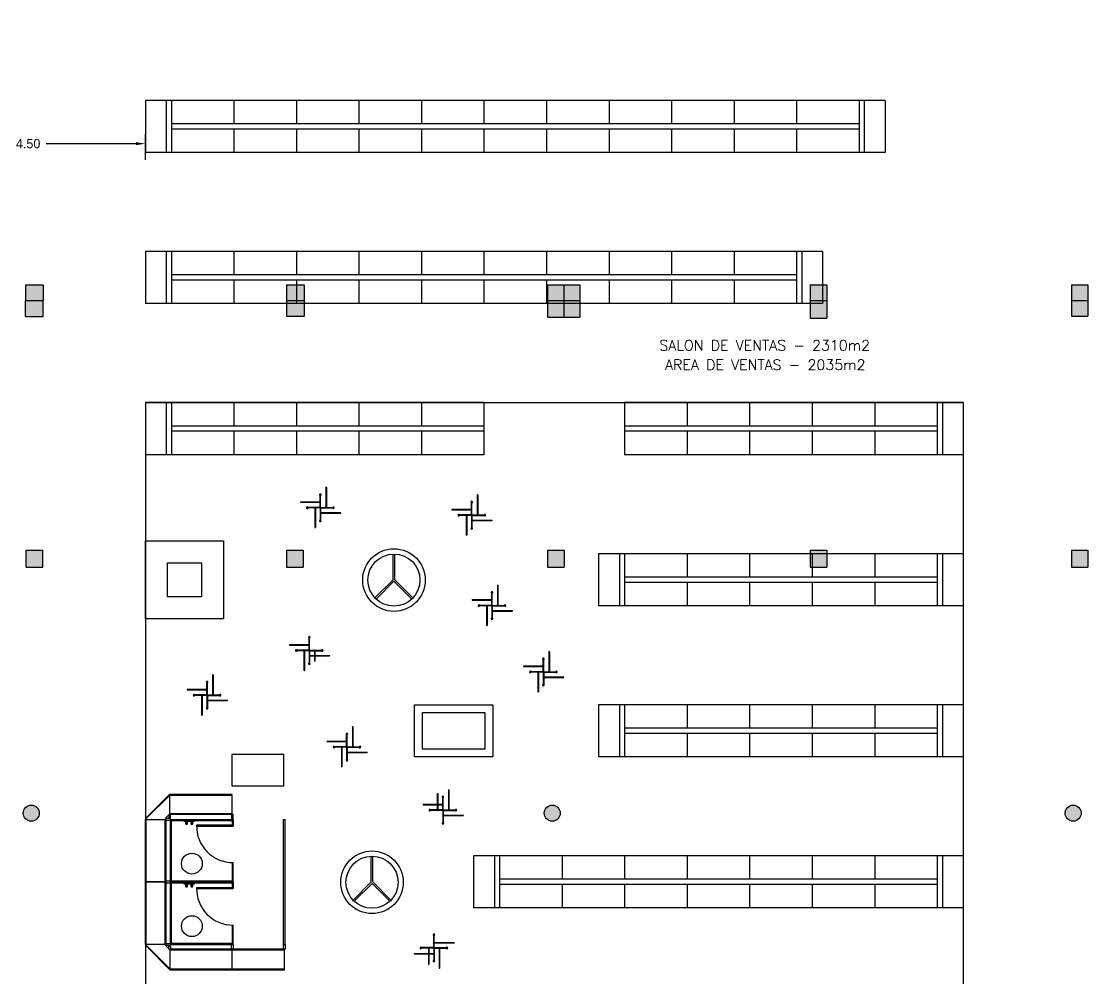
# Model space of a CAD drawing. Header units: metres. Extents: x 95 to 486, y 2972 to 3465.
# Drawn here: x 186.5 to 207.02, y 3193.99 to 3212.34 of the extents above; entities that cross this region are included whole.
import ezdxf

# ---------------------------------------------------------------- set-up
doc = ezdxf.new("R2010")
doc.units = ezdxf.units.M
for name, color, linetype in [('0_HOJA-CARATULA', 7, 'Continuous'), ('0_MUROS', 7, 'Continuous'), ('C_COTAS', 5, 'Continuous'), ('E_GONDOLAS', 1, 'Continuous'), ('T_TEXTOS', 3, 'Continuous')]:
    doc.layers.add(name, color=color, linetype=linetype)
doc.styles.add('ROMANS', font='romans.shx', dxfattribs={"width": 0.8, "height": 0.15})
doc.dimstyles.new('STANDARD$0', dxfattribs={"dimtxt": 0.2, "dimasz": 0.18, "dimexe": 0.18, "dimexo": 0.0625, "dimgap": 0.09, "dimtad": 0, "dimzin": 0, "dimdsep": 46, "dimtxsty": 'ROMANS', "dimblk": 'OBLIQUE', "dimsah": 1, "dimcen": 0.09, "dimse1": 1, "dimse2": 1, "dimadec": 0, "dimazin": 0, "dimtfac": 1, "dimtofl": 0, "dimtmove": 0, "dimatfit": 3, "dimldrblk": 'OBLIQUE', "dimfxl": 1, "dimtolj": 1, "dimtzin": 0, "dimarcsym": 0})

# ---------------------------------------------------------------- blocks, each defined once
blk = doc.blocks.new('MM1200360')
for p, q in [((-483, 1215), (-483, 15)), ((-105, 1215), (-483, 1215)), ((-465, 1215), (-465, 15)), ((-105, 15), (-105, 1215)), ((-483, 15), (-105, 15))]:
    blk.add_line(p, q)
for points in [[(-105, 15), (-90, 15), (-90, 1215), (-105, 1215)], [(0, 1200), (-90, 1200), (-90, 1230), (0, 1230)], [(0, 0), (-90, 0), (-90, 30), (0, 30)]]:
    blk.add_lwpolyline(points, close=True)
blk = doc.blocks.new('*D179')
at = {"layer": 'C_COTAS', "color": 0, "lineweight": -2, "transparency": 16777216}
for p, q in [((184.376, 3209.646), (184.376, 3210.174)), ((188.876, 3209.686), (188.876, 3210.174)), ((184.556, 3209.994), (186.281, 3209.994)), ((188.696, 3209.994), (186.971, 3209.994))]:
    blk.add_line(p, q, dxfattribs=at)
at = {"layer": 'C_COTAS', "color": 0, "transparency": 16777216}
for points in [[(184.556, 3210.024), (184.556, 3209.964), (184.376, 3209.994)], [(188.696, 3210.024), (188.696, 3209.964), (188.876, 3209.994)]]:
    blk.add_solid(points, dxfattribs=at)
at = {"layer": 'DEFPOINTS', "color": 0, "transparency": 16777216}
for p in [(188.876, 3209.994), (184.376, 3209.584), (188.876, 3209.624)]:
    blk.add_point(p, dxfattribs=at)
at = {"layer": 'C_COTAS', "color": 0, "transparency": 16777216, "insert": (186.626, 3209.994), "char_height": 0.18, "attachment_point": 5}
blk.add_mtext('\\A1;4.50', dxfattribs=at)

msp = doc.modelspace()

# ---------------------------------------------------------------- hatches: boundary and pattern name
at = {"layer": '0_MUROS'}
for points in [[(186.9161, 3207.2836), (186.5761, 3207.2836), (186.5761, 3206.9836), (186.9161, 3206.9836)], [(191.9261, 3207.2836), (191.5861, 3207.2836), (191.5861, 3206.9836), (191.9261, 3206.9836)], [(196.9061, 3207.2836), (196.5961, 3207.2836), (196.5961, 3206.9836), (196.9061, 3206.9836)], [(197.2161, 3207.2836), (196.9061, 3207.2836), (196.9061, 3206.9836), (197.2161, 3206.9836)], [(201.9561, 3207.2836), (201.6361, 3207.2836), (201.6361, 3206.9836), (201.9561, 3206.9836)], [(206.9661, 3207.2836), (206.6561, 3207.2836), (206.6561, 3206.9836), (206.9661, 3206.9836)], [(186.9161, 3206.9836), (186.5761, 3206.9836), (186.5761, 3206.6736), (186.9161, 3206.6736)], [(191.9261, 3206.9836), (191.5861, 3206.9836), (191.5861, 3206.6836), (191.9261, 3206.6836)], [(196.9061, 3206.9836), (196.5961, 3206.9836), (196.5961, 3206.6636), (196.9061, 3206.6636)], [(197.2161, 3206.9836), (196.9061, 3206.9836), (196.9061, 3206.6636), (197.2161, 3206.6636)], [(201.9561, 3206.9836), (201.6361, 3206.9836), (201.6361, 3206.6436), (201.9561, 3206.6436)], [(206.9661, 3206.9836), (206.6561, 3206.9836), (206.6561, 3206.6836), (206.9661, 3206.6836)], [(186.9061, 3202.1936), (186.5861, 3202.1936), (186.5861, 3201.8636), (186.9061, 3201.8636)], [(191.9061, 3202.1936), (191.5861, 3202.1936), (191.5861, 3201.8636), (191.9061, 3201.8636)], [(196.9161, 3202.1936), (196.5961, 3202.1936), (196.5961, 3201.8636), (196.9161, 3201.8636)], [(201.9561, 3202.1936), (201.6361, 3202.1936), (201.6361, 3201.8636), (201.9561, 3201.8636)]]:
    msp.add_hatch(color=256, dxfattribs=at).paths.add_polyline_path(points)
h = msp.add_hatch(color=256, dxfattribs=at)
h.paths.add_polyline_path([(196.5321, 3197.1436, 1), (196.8401, 3197.1436, 1)])
h.paths.add_polyline_path([(206.5321, 3197.1436, 1), (206.8401, 3197.1436, 1)])
h.paths.add_polyline_path([(206.9661, 3202.1936), (206.6561, 3202.1936), (206.6561, 3201.8636), (206.9661, 3201.8636)])
h = msp.add_hatch(color=256, dxfattribs=at)
h.paths.add_polyline_path([(186.5321, 3192.4236, 1), (186.8401, 3192.4236, 1)])
h.paths.add_polyline_path([(186.5321, 3197.1436, 1), (186.8401, 3197.1436, 1)])
h.paths.add_polyline_path([(191.5321, 3192.4236, 1), (191.8401, 3192.4236, 1)])
h.paths.add_polyline_path([(196.5321, 3192.4236, 1), (196.8401, 3192.4236, 1)])

# ---------------------------------------------------------------- linework, layer by layer
at = {"layer": '0_HOJA-CARATULA'}
msp.add_circle((196.2281, 3222.4589), 101.1095, dxfattribs=at)
at = {"layer": '0_MUROS'}
for p, q in [((186.5761, 3207.2836), (186.5761, 3206.9836)), ((186.5761, 3207.2836), (186.9161, 3207.2836)), ((186.9161, 3207.2836), (186.9161, 3206.9836)), ((191.5861, 3207.2836), (191.5861, 3206.6836)), ((191.5861, 3207.2836), (191.9261, 3207.2836)), ((191.9261, 3207.2836), (191.9261, 3206.6836)), ((196.5961, 3207.2836), (196.5961, 3206.6636)), ((196.5961, 3207.2836), (197.2161, 3207.2836)), ((196.9061, 3207.2836), (196.9061, 3206.6636)), ((197.2161, 3207.2836), (197.2161, 3206.6636)), ((201.6361, 3207.2836), (201.6361, 3206.6436)), ((201.6361, 3207.2836), (201.9561, 3207.2836)), ((201.9561, 3207.2836), (201.9561, 3206.6436)), ((206.6561, 3207.2836), (206.6561, 3206.6836)), ((206.6561, 3207.2836), (206.9661, 3207.2836)), ((206.9661, 3207.2836), (206.9661, 3206.6836)), ((186.5761, 3206.6736), (186.5761, 3206.9836)), ((186.5761, 3206.9836), (186.9161, 3206.9836)), ((186.9161, 3206.6736), (186.9161, 3206.9836)), ((191.5861, 3206.9836), (191.9261, 3206.9836)), ((196.5961, 3206.9836), (197.2161, 3206.9836)), ((201.6361, 3206.9836), (201.9561, 3206.9836)), ((206.6561, 3206.9836), (206.9661, 3206.9836)), ((186.5761, 3206.6736), (186.9161, 3206.6736)), ((191.5861, 3206.6836), (191.9261, 3206.6836)), ((196.5961, 3206.6636), (197.2161, 3206.6636)), ((201.6361, 3206.6436), (201.9561, 3206.6436)), ((206.6561, 3206.6836), (206.9661, 3206.6836)), ((186.5861, 3202.1936), (186.9061, 3202.1936)), ((186.5861, 3201.8636), (186.5861, 3202.1936)), ((186.9061, 3201.8636), (186.9061, 3202.1936)), ((191.5861, 3202.1936), (191.9061, 3202.1936)), ((191.5861, 3202.1936), (191.5861, 3201.8636)), ((191.9061, 3202.1936), (191.9061, 3201.8636)), ((196.5961, 3202.1936), (196.9161, 3202.1936)), ((196.5961, 3202.1936), (196.5961, 3201.8636)), ((196.9161, 3202.1936), (196.9161, 3201.8636)), ((201.6361, 3202.1936), (201.9561, 3202.1936)), ((201.6361, 3202.1936), (201.6361, 3201.8636)), ((201.9561, 3202.1936), (201.9561, 3201.8636)), ((206.6561, 3202.1936), (206.6561, 3201.8636)), ((206.6561, 3202.1936), (206.9661, 3202.1936)), ((206.9661, 3202.1936), (206.9661, 3201.8636)), ((186.5861, 3201.8636), (186.9061, 3201.8636)), ((191.5861, 3201.8636), (191.9061, 3201.8636)), ((196.5961, 3201.8636), (196.9161, 3201.8636)), ((201.6361, 3201.8636), (201.9561, 3201.8636)), ((206.6561, 3201.8636), (206.9661, 3201.8636))]:
    msp.add_line(p, q, dxfattribs=at)
at = {"layer": '0_MUROS', "color": 5}
for p, q in [((188.8761, 3205.0236), (204.5761, 3205.0236)), ((188.8761, 3205.0236), (188.8761, 3186.6236)), ((204.5761, 3205.0236), (204.5761, 3186.6236))]:
    msp.add_line(p, q, dxfattribs=at)
at = {"layer": '0_MUROS'}
for centre in [(186.6861, 3197.1436), (196.6861, 3197.1436), (206.6861, 3197.1436)]:
    msp.add_circle(centre, 0.154, dxfattribs=at)
at = {"layer": 'E_GONDOLAS'}
for p, q in [((195.3761, 3210.8236), (188.8761, 3210.8236)), ((188.8761, 3210.8236), (188.8761, 3209.8236)), ((190.5761, 3210.8236), (190.5761, 3210.3736)), ((191.7761, 3210.8236), (191.7761, 3210.3736)), ((192.9761, 3210.8236), (192.9761, 3210.3736)), ((194.1761, 3210.8236), (194.1761, 3210.3736)), ((203.0761, 3210.8236), (195.3761, 3210.8236)), ((195.3761, 3210.8236), (195.3761, 3210.3736)), ((195.3761, 3210.8236), (195.3761, 3210.3736)), ((196.5761, 3210.8236), (196.5761, 3210.3736)), ((197.7761, 3210.8236), (197.7761, 3210.3736)), ((198.9761, 3210.8236), (198.9761, 3210.3736)), ((200.1761, 3210.8236), (200.1761, 3210.3736)), ((201.3761, 3210.8236), (201.3761, 3210.3736)), ((203.0761, 3210.8236), (203.0761, 3209.8236)), ((190.5761, 3210.2736), (190.5761, 3209.8236)), ((191.7761, 3210.2736), (191.7761, 3209.8236)), ((192.9761, 3210.2736), (192.9761, 3209.8236)), ((194.1761, 3210.2736), (194.1761, 3209.8236)), ((195.3761, 3210.2736), (195.3761, 3209.8236)), ((195.3761, 3210.2736), (195.3761, 3209.8236)), ((196.5761, 3210.2736), (196.5761, 3209.8236)), ((197.7761, 3210.2736), (197.7761, 3209.8236)), ((198.9761, 3210.2736), (198.9761, 3209.8236)), ((200.1761, 3210.2736), (200.1761, 3209.8236)), ((201.3761, 3210.2736), (201.3761, 3209.8236)), ((195.3761, 3209.8236), (188.8761, 3209.8236)), ((203.0761, 3209.8236), (195.3761, 3209.8236)), ((195.3761, 3207.9236), (188.8761, 3207.9236)), ((188.8761, 3207.9236), (188.8761, 3206.9236)), ((190.5761, 3207.9236), (190.5761, 3207.4736)), ((191.7761, 3207.9236), (191.7761, 3207.4736)), ((192.9761, 3207.9236), (192.9761, 3207.4736)), ((194.1761, 3207.9236), (194.1761, 3207.4736)), ((201.8761, 3207.9236), (195.3761, 3207.9236)), ((195.3761, 3207.9236), (195.3761, 3207.4736)), ((195.3761, 3207.9236), (195.3761, 3207.4736)), ((196.5761, 3207.9236), (196.5761, 3207.4736)), ((197.7761, 3207.9236), (197.7761, 3207.4736)), ((198.9761, 3207.9236), (198.9761, 3207.4736)), ((200.1761, 3207.9236), (200.1761, 3207.4736)), ((201.8761, 3207.9236), (201.8761, 3206.9236)), ((190.5761, 3207.3736), (190.5761, 3206.9236)), ((191.7761, 3207.3736), (191.7761, 3206.9236)), ((192.9761, 3207.3736), (192.9761, 3206.9236)), ((194.1761, 3207.3736), (194.1761, 3206.9236)), ((195.3761, 3207.3736), (195.3761, 3206.9236)), ((195.3761, 3207.3736), (195.3761, 3206.9236)), ((196.5761, 3207.3736), (196.5761, 3206.9236)), ((197.7761, 3207.3736), (197.7761, 3206.9236)), ((198.9761, 3207.3736), (198.9761, 3206.9236)), ((200.1761, 3207.3736), (200.1761, 3206.9236)), ((195.3761, 3206.9236), (188.8761, 3206.9236)), ((201.8761, 3206.9236), (195.3761, 3206.9236)), ((195.3761, 3205.0236), (188.8761, 3205.0236)), ((188.8761, 3205.0236), (188.8761, 3204.0236)), ((190.5761, 3205.0236), (190.5761, 3204.5736)), ((191.7761, 3205.0236), (191.7761, 3204.5736)), ((192.9761, 3205.0236), (192.9761, 3204.5736)), ((194.1761, 3205.0236), (194.1761, 3204.5736)), ((195.3761, 3205.0236), (195.3761, 3204.0236)), ((198.0761, 3205.0236), (198.0761, 3204.0236)), ((204.5761, 3205.0236), (198.0761, 3205.0236)), ((198.0761, 3205.0236), (198.0761, 3204.0236)), ((199.2761, 3205.0236), (199.2761, 3204.5736)), ((200.4761, 3205.0236), (200.4761, 3204.5736)), ((201.6761, 3205.0236), (201.6761, 3204.5736)), ((202.8761, 3205.0236), (202.8761, 3204.5736)), ((204.5761, 3205.0236), (204.5761, 3204.0236)), ((190.5761, 3204.4736), (190.5761, 3204.0236)), ((191.7761, 3204.4736), (191.7761, 3204.0236)), ((192.9761, 3204.4736), (192.9761, 3204.0236)), ((194.1761, 3204.4736), (194.1761, 3204.0236)), ((199.2761, 3204.4736), (199.2761, 3204.0236)), ((200.4761, 3204.4736), (200.4761, 3204.0236)), ((201.6761, 3204.4736), (201.6761, 3204.0236)), ((202.8761, 3204.4736), (202.8761, 3204.0236)), ((195.3761, 3204.0236), (188.8761, 3204.0236)), ((204.5761, 3204.0236), (198.0761, 3204.0236)), ((192.34, 3203.3992), (192.34, 3203.0219)), ((192.35, 3203.3965), (192.35, 3203.0119)), ((192.23, 3203.1219), (192.23, 3203.2578)), ((192.24, 3203.0119), (192.24, 3203.2578)), ((195.2454, 3203.2555), (195.2454, 3202.8782)), ((195.2554, 3203.2528), (195.2554, 3202.8682)), ((191.8527, 3203.1119), (192.22, 3203.1119)), ((191.8554, 3203.1219), (192.23, 3203.1219)), ((192.23, 3203.0119), (191.9841, 3203.0119)), ((192.13, 3203.0019), (191.9841, 3203.0019)), ((192.13, 3203.0019), (192.13, 3202.6273)), ((192.14, 3202.9919), (192.14, 3202.6246)), ((192.23, 3203.0019), (192.15, 3203.0019)), ((192.23, 3203.0119), (192.23, 3203.1019)), ((192.23, 3203.0119), (192.24, 3203.0019)), ((192.24, 3203.0119), (192.23, 3203.0019)), ((192.23, 3203.0019), (192.23, 3202.756)), ((192.24, 3203.0119), (192.33, 3203.0119)), ((192.24, 3203.0019), (192.24, 3202.9219)), ((192.24, 3203.0019), (192.4859, 3203.0019)), ((192.35, 3203.0119), (192.4859, 3203.0119)), ((194.7581, 3202.9682), (195.1254, 3202.9682)), ((194.7608, 3202.9782), (195.1354, 3202.9782)), ((195.1354, 3202.9782), (195.1354, 3203.1141)), ((195.1354, 3202.8682), (195.1354, 3202.9582)), ((195.1454, 3202.8682), (195.1454, 3203.1141)), ((192.24, 3202.9019), (192.6246, 3202.9019)), ((192.24, 3202.9019), (192.24, 3202.756)), ((192.25, 3202.9119), (192.6273, 3202.9119)), ((195.1354, 3202.8682), (194.8894, 3202.8682)), ((195.0354, 3202.8582), (194.8894, 3202.8582)), ((195.0354, 3202.8582), (195.0354, 3202.4836)), ((195.0454, 3202.8482), (195.0454, 3202.4809)), ((195.1354, 3202.8582), (195.0554, 3202.8582)), ((195.1454, 3202.8682), (195.1354, 3202.8582)), ((195.1354, 3202.8682), (195.1454, 3202.8582)), ((195.1354, 3202.8582), (195.1354, 3202.6123)), ((195.1454, 3202.8682), (195.2354, 3202.8682)), ((195.1454, 3202.8582), (195.3913, 3202.8582)), ((195.1454, 3202.8582), (195.1454, 3202.7782)), ((195.1454, 3202.7582), (195.1454, 3202.6123)), ((195.1454, 3202.7582), (195.5299, 3202.7582)), ((195.1554, 3202.7682), (195.5327, 3202.7682)), ((195.2554, 3202.8682), (195.3913, 3202.8682)), ((193.6326, 3201.6236), (193.6326, 3202.1174)), ((193.6626, 3201.6236), (193.6626, 3202.1174)), ((197.5761, 3202.1236), (197.5761, 3201.1236)), ((204.5761, 3202.1236), (197.5761, 3202.1236)), ((197.5761, 3202.1236), (197.5761, 3201.1236)), ((199.2761, 3202.1236), (199.2761, 3201.6736)), ((200.4761, 3202.1236), (200.4761, 3201.6736)), ((201.6761, 3202.1236), (201.6761, 3201.6736)), ((202.8761, 3202.1236), (202.8761, 3201.6736)), ((204.5761, 3202.1236), (204.5761, 3201.1236)), ((193.6326, 3201.6236), (193.2835, 3201.2745)), ((193.6476, 3201.5962), (193.3047, 3201.2532)), ((193.6476, 3201.5962), (193.9906, 3201.2532)), ((193.6626, 3201.6236), (194.0118, 3201.2745)), ((195.635, 3201.5196), (195.635, 3201.1423)), ((195.645, 3201.5169), (195.645, 3201.1323)), ((199.2761, 3201.5736), (199.2761, 3201.1236)), ((200.4761, 3201.5736), (200.4761, 3201.1236)), ((201.6761, 3201.5736), (201.6761, 3201.1236)), ((202.8761, 3201.5736), (202.8761, 3201.1236)), ((195.525, 3201.2423), (195.525, 3201.3782)), ((195.535, 3201.1323), (195.535, 3201.3782)), ((195.1477, 3201.2323), (195.515, 3201.2323)), ((195.1504, 3201.2423), (195.525, 3201.2423)), ((195.525, 3201.1323), (195.2791, 3201.1323)), ((195.425, 3201.1223), (195.2791, 3201.1223)), ((195.425, 3201.1223), (195.425, 3200.7477)), ((195.435, 3201.1123), (195.435, 3200.745)), ((195.525, 3201.1223), (195.445, 3201.1223)), ((195.525, 3201.1323), (195.525, 3201.2223)), ((195.525, 3201.1323), (195.535, 3201.1223)), ((195.535, 3201.1323), (195.525, 3201.1223)), ((195.525, 3201.1223), (195.525, 3200.8764)), ((195.535, 3201.1323), (195.625, 3201.1323)), ((195.535, 3201.1223), (195.7809, 3201.1223)), ((195.535, 3201.1223), (195.535, 3201.0423)), ((195.645, 3201.1323), (195.7809, 3201.1323)), ((204.5761, 3201.1236), (197.5761, 3201.1236)), ((195.535, 3201.0223), (195.9196, 3201.0223)), ((195.535, 3201.0223), (195.535, 3200.8764)), ((195.545, 3201.0323), (195.9223, 3201.0323)), ((192.0179, 3200.3808), (192.0179, 3200.5167)), ((192.0279, 3200.2708), (192.0279, 3200.5167)), ((191.6406, 3200.3708), (192.0079, 3200.3708)), ((191.6433, 3200.3808), (192.0179, 3200.3808)), ((192.0179, 3200.2708), (191.772, 3200.2708)), ((191.9179, 3200.2608), (191.772, 3200.2608)), ((191.9179, 3200.2608), (191.9179, 3199.8863)), ((192.0179, 3200.2608), (191.9379, 3200.2608)), ((192.0179, 3200.2708), (192.0179, 3200.3608)), ((192.0179, 3200.2708), (192.0279, 3200.2608)), ((192.0279, 3200.2708), (192.0179, 3200.2608)), ((192.0179, 3200.2608), (192.0179, 3200.0149)), ((192.0279, 3200.2708), (192.1179, 3200.2708)), ((192.0279, 3200.2608), (192.2738, 3200.2608)), ((192.0279, 3200.2608), (192.0279, 3200.1808)), ((192.1279, 3200.0581), (192.1279, 3200.2808)), ((192.1379, 3200.2708), (192.2738, 3200.2708)), ((192.1379, 3200.0554), (192.1379, 3200.2708)), ((191.9279, 3200.2508), (191.9279, 3199.8835)), ((192.0279, 3200.1608), (192.4125, 3200.1608)), ((192.0279, 3200.1608), (192.0279, 3200.0149)), ((192.0379, 3200.1708), (192.4152, 3200.1708)), ((196.5125, 3199.9687), (196.5125, 3200.1046)), ((196.5225, 3199.8587), (196.5225, 3200.1046)), ((196.6225, 3200.246), (196.6225, 3199.8687)), ((196.6325, 3200.2433), (196.6325, 3199.8587)), ((196.1352, 3199.9587), (196.5025, 3199.9587)), ((196.138, 3199.9687), (196.5125, 3199.9687)), ((196.5125, 3199.8587), (196.2666, 3199.8587)), ((196.4125, 3199.8487), (196.2666, 3199.8487)), ((196.4125, 3199.8487), (196.4125, 3199.4741)), ((196.5125, 3199.8487), (196.4325, 3199.8487)), ((196.5125, 3199.8587), (196.5125, 3199.9487)), ((196.5125, 3199.8587), (196.5225, 3199.8487)), ((196.5225, 3199.8587), (196.5125, 3199.8487)), ((196.5125, 3199.8487), (196.5125, 3199.6028)), ((196.5225, 3199.8587), (196.6125, 3199.8587)), ((196.5225, 3199.8487), (196.7684, 3199.8487)), ((196.5225, 3199.8487), (196.5225, 3199.7687)), ((196.6325, 3199.8587), (196.7684, 3199.8587)), ((190.0567, 3199.5231), (190.0567, 3199.659)), ((190.0667, 3199.4131), (190.0667, 3199.659)), ((190.1667, 3199.8004), (190.1667, 3199.4231)), ((190.1767, 3199.7977), (190.1767, 3199.4131)), ((196.4225, 3199.8387), (196.4225, 3199.4714)), ((196.5225, 3199.7487), (196.9071, 3199.7487)), ((196.5225, 3199.7487), (196.5225, 3199.6028)), ((196.5325, 3199.7587), (196.9098, 3199.7587)), ((189.6794, 3199.5131), (190.0467, 3199.5131)), ((189.6821, 3199.5231), (190.0567, 3199.5231)), ((190.0567, 3199.4131), (190.0567, 3199.5031)), ((190.0567, 3199.4131), (189.8108, 3199.4131)), ((189.9567, 3199.4031), (189.8108, 3199.4031)), ((189.9567, 3199.4031), (189.9567, 3199.0285)), ((189.9667, 3199.3931), (189.9667, 3199.0258)), ((190.0567, 3199.4031), (189.9767, 3199.4031)), ((190.0567, 3199.4131), (190.0667, 3199.4031)), ((190.0667, 3199.4131), (190.0567, 3199.4031)), ((190.0567, 3199.4031), (190.0567, 3199.1572)), ((190.0667, 3199.4131), (190.1567, 3199.4131)), ((190.0667, 3199.4031), (190.3126, 3199.4031)), ((190.0667, 3199.4031), (190.0667, 3199.3231)), ((190.0667, 3199.3031), (190.0667, 3199.1572)), ((190.0667, 3199.3031), (190.4513, 3199.3031)), ((190.0767, 3199.3131), (190.454, 3199.3131)), ((190.1767, 3199.4131), (190.3126, 3199.4131)), ((197.5761, 3199.2236), (197.5761, 3198.2236)), ((204.5761, 3199.2236), (197.5761, 3199.2236)), ((197.5761, 3199.2236), (197.5761, 3198.2236)), ((199.2761, 3199.2236), (199.2761, 3198.7736)), ((200.4761, 3199.2236), (200.4761, 3198.7736)), ((201.6761, 3199.2236), (201.6761, 3198.7736)), ((202.8761, 3199.2236), (202.8761, 3198.7736)), ((204.5761, 3199.2236), (204.5761, 3198.2236)), ((192.7397, 3198.5272), (192.7397, 3198.6631)), ((192.7497, 3198.4172), (192.7497, 3198.6631)), ((192.8497, 3198.8045), (192.8497, 3198.4272)), ((192.8597, 3198.8018), (192.8597, 3198.4172)), ((199.2761, 3198.6736), (199.2761, 3198.2236)), ((200.4761, 3198.6736), (200.4761, 3198.2236)), ((201.6761, 3198.6736), (201.6761, 3198.2236)), ((202.8761, 3198.6736), (202.8761, 3198.2236)), ((192.3624, 3198.5172), (192.7297, 3198.5172)), ((192.3652, 3198.5272), (192.7397, 3198.5272)), ((192.7397, 3198.4172), (192.4938, 3198.4172)), ((192.7397, 3198.4172), (192.7397, 3198.5072)), ((192.7397, 3198.4172), (192.7497, 3198.4072)), ((192.7497, 3198.4172), (192.7397, 3198.4072)), ((192.7497, 3198.4172), (192.8397, 3198.4172)), ((192.8597, 3198.4172), (192.9956, 3198.4172)), ((192.6397, 3198.4072), (192.4938, 3198.4072)), ((192.6397, 3198.4072), (192.6397, 3198.0327)), ((192.6497, 3198.3972), (192.6497, 3198.0299)), ((192.7397, 3198.4072), (192.6597, 3198.4072)), ((192.7397, 3198.4072), (192.7397, 3198.1613)), ((192.7497, 3198.4072), (192.7497, 3198.3272)), ((192.7497, 3198.4072), (192.9956, 3198.4072)), ((192.7497, 3198.3072), (193.1343, 3198.3072)), ((192.7497, 3198.3072), (192.7497, 3198.1613)), ((192.7597, 3198.3172), (193.137, 3198.3172)), ((204.5761, 3198.2236), (197.5761, 3198.2236)), ((194.694, 3197.5932), (194.694, 3197.2159)), ((194.704, 3197.5905), (194.704, 3197.2059)), ((189.3441, 3197.5079), (188.8761, 3197.0399)), ((189.3441, 3197.4898), (188.8943, 3197.0399)), ((189.3441, 3197.5079), (190.5441, 3197.5079)), ((189.3441, 3197.1298), (189.3441, 3197.5079)), ((189.3441, 3197.4898), (190.5441, 3197.4898)), ((190.5441, 3197.1149), (190.5441, 3197.4931)), ((194.484, 3197.1959), (194.484, 3197.5213)), ((194.494, 3197.1859), (194.494, 3197.5186)), ((194.584, 3197.3159), (194.584, 3197.4518)), ((194.594, 3197.2059), (194.594, 3197.4518)), ((194.2067, 3197.3059), (194.574, 3197.3059)), ((194.2094, 3197.3159), (194.584, 3197.3159)), ((194.584, 3197.2059), (194.3381, 3197.2059)), ((194.484, 3197.1959), (194.3381, 3197.1959)), ((194.584, 3197.1959), (194.504, 3197.1959)), ((194.584, 3197.2059), (194.584, 3197.2959)), ((194.584, 3197.2059), (194.594, 3197.1959)), ((194.594, 3197.2059), (194.584, 3197.1959)), ((194.584, 3197.1959), (194.584, 3196.95)), ((194.594, 3197.2059), (194.684, 3197.2059)), ((194.594, 3197.1959), (194.8399, 3197.1959)), ((194.594, 3197.1959), (194.594, 3197.1159)), ((194.704, 3197.2059), (194.8399, 3197.2059)), ((189.3441, 3197.1298), (189.2543, 3197.0399)), ((189.3291, 3197.1149), (189.3291, 3197.0549)), ((189.3591, 3197.1149), (189.3291, 3197.1149)), ((189.3291, 3197.0849), (189.3291, 3197.0849)), ((189.3591, 3197.0549), (189.3291, 3197.0549)), ((190.5441, 3197.1298), (189.3441, 3197.1298)), ((189.3591, 3197.0549), (189.3591, 3197.1149)), ((189.3591, 3195.8223), (189.3591, 3197.0223)), ((189.3591, 3197.0223), (190.5591, 3197.0223)), ((189.3591, 3197.0223), (190.5591, 3197.0223)), ((189.3771, 3197.0043), (190.5411, 3197.0043)), ((189.3771, 3195.8403), (189.3771, 3197.0043)), ((190.5411, 3197.0043), (190.5411, 3196.8946)), ((190.5591, 3197.0223), (190.5591, 3196.8946)), ((191.5291, 3197.0223), (191.5591, 3197.0223)), ((191.5291, 3194.6223), (191.5291, 3197.0223)), ((191.5591, 3194.6223), (191.5591, 3197.0223)), ((194.594, 3197.0959), (194.9786, 3197.0959)), ((194.594, 3197.0959), (194.594, 3196.95)), ((194.604, 3197.1059), (194.9813, 3197.1059)), ((190.5411, 3196.8946), (190.5591, 3196.8946)), ((190.5411, 3196.1946), (190.5411, 3195.8403)), ((190.5411, 3196.1946), (190.5591, 3196.1946)), ((190.5591, 3195.8223), (190.5591, 3196.1946)), ((193.2118, 3195.8236), (193.2118, 3196.3174)), ((193.2418, 3195.8236), (193.2418, 3196.3174)), ((204.5761, 3196.3236), (195.1761, 3196.3236)), ((195.1761, 3196.3236), (195.1761, 3195.3236)), ((196.8761, 3196.3236), (196.8761, 3195.8736)), ((198.0761, 3196.3236), (198.0761, 3195.8736)), ((199.2761, 3196.3236), (199.2761, 3195.8736)), ((200.4761, 3196.3236), (200.4761, 3195.8736)), ((201.6761, 3196.3236), (201.6761, 3195.8736)), ((202.8761, 3196.3236), (202.8761, 3195.8736)), ((204.5761, 3196.3236), (204.5761, 3195.3236)), ((189.3591, 3194.6223), (189.3591, 3195.8223)), ((189.3591, 3195.8223), (190.5591, 3195.8223)), ((189.3591, 3195.8223), (190.5591, 3195.8223)), ((189.3591, 3195.8223), (190.5591, 3195.8223)), ((190.5591, 3195.8223), (189.3591, 3195.8223)), ((190.5411, 3195.8403), (189.3771, 3195.8403)), ((189.3771, 3195.8043), (190.5411, 3195.8043)), ((189.3771, 3194.6403), (189.3771, 3195.8043)), ((190.5411, 3195.8043), (190.5411, 3195.6946)), ((190.5591, 3195.8223), (190.5591, 3195.6946)), ((193.2118, 3195.8236), (192.8627, 3195.4745)), ((193.2268, 3195.7962), (192.8839, 3195.4532)), ((193.2268, 3195.7962), (193.5698, 3195.4532)), ((193.2418, 3195.8236), (193.591, 3195.4745)), ((196.8761, 3195.7736), (196.8761, 3195.3236)), ((198.0761, 3195.7736), (198.0761, 3195.3236)), ((199.2761, 3195.7736), (199.2761, 3195.3236)), ((200.4761, 3195.7736), (200.4761, 3195.3236)), ((201.6761, 3195.7736), (201.6761, 3195.3236)), ((202.8761, 3195.7736), (202.8761, 3195.3236)), ((190.5411, 3195.6946), (190.5591, 3195.6946)), ((204.5761, 3195.3236), (195.1761, 3195.3236)), ((190.5411, 3194.9946), (190.5411, 3194.6403)), ((190.5411, 3194.9946), (190.5591, 3194.9946)), ((190.5591, 3194.6223), (190.5591, 3194.9946)), ((194.4103, 3194.5624), (194.4103, 3194.8084)), ((194.4203, 3194.6624), (194.4203, 3194.8084)), ((189.3441, 3194.1393), (188.8761, 3194.6073)), ((189.3441, 3194.1575), (188.8943, 3194.6073)), ((189.3441, 3194.5175), (189.2543, 3194.6073)), ((189.3591, 3194.5923), (189.3291, 3194.5923)), ((189.3291, 3194.5323), (189.3291, 3194.5923)), ((189.3291, 3194.5623), (189.3291, 3194.5623)), ((189.3591, 3194.5323), (189.3291, 3194.5323)), ((190.5441, 3194.5175), (189.3441, 3194.5175)), ((189.3441, 3194.5175), (189.3441, 3194.1393)), ((189.3591, 3194.6223), (190.5591, 3194.6223)), ((190.5591, 3194.6223), (189.3591, 3194.6223)), ((189.3591, 3194.5923), (189.3591, 3194.5323)), ((190.5411, 3194.6403), (189.3771, 3194.6403)), ((191.5441, 3194.5175), (190.3441, 3194.5175)), ((190.5441, 3194.1393), (190.5441, 3194.5175)), ((191.5441, 3194.1393), (191.5441, 3194.5175)), ((194.3103, 3194.5624), (194.1644, 3194.5624)), ((194.4103, 3194.5524), (194.1644, 3194.5524)), ((194.3103, 3194.5624), (194.3103, 3194.237)), ((194.3203, 3194.5724), (194.3203, 3194.2397)), ((194.4103, 3194.5624), (194.3303, 3194.5624)), ((194.4103, 3194.5524), (194.4203, 3194.5624)), ((194.4203, 3194.5524), (194.4103, 3194.5624)), ((194.4103, 3194.5524), (194.4103, 3194.4624)), ((194.4203, 3194.6624), (194.8048, 3194.6624)), ((194.4203, 3194.5624), (194.4203, 3194.6424)), ((194.4203, 3194.5624), (194.6662, 3194.5624)), ((194.4203, 3194.5524), (194.5103, 3194.5524)), ((194.4203, 3194.5524), (194.4203, 3194.3065)), ((194.4303, 3194.6524), (194.8076, 3194.6524)), ((194.5203, 3194.1652), (194.5203, 3194.5424)), ((194.5303, 3194.5524), (194.6662, 3194.5524)), ((194.5303, 3194.1679), (194.5303, 3194.5524)), ((194.033, 3194.4524), (194.4003, 3194.4524)), ((194.0357, 3194.4424), (194.4103, 3194.4424)), ((194.4103, 3194.4424), (194.4103, 3194.3065)), ((189.3441, 3194.1575), (190.5441, 3194.1575)), ((189.3441, 3194.1393), (190.5441, 3194.1393)), ((190.5441, 3194.1575), (191.5441, 3194.1575)), ((190.5441, 3194.1393), (191.5441, 3194.1393))]:
    msp.add_line(p, q, dxfattribs=at)
at = {"layer": 'E_GONDOLAS', "color": 3}
for p, q in [((189.2761, 3210.8236), (189.2761, 3209.8236)), ((189.3761, 3210.8236), (189.3761, 3209.8236)), ((202.5761, 3210.8236), (202.5761, 3209.8236)), ((202.6761, 3210.8236), (202.6761, 3209.8236)), ((195.3761, 3210.3736), (189.3761, 3210.3736)), ((202.5761, 3210.3736), (195.3761, 3210.3736)), ((195.3761, 3210.2736), (189.3761, 3210.2736)), ((202.5761, 3210.2736), (195.3761, 3210.2736)), ((189.2761, 3207.9236), (189.2761, 3206.9236)), ((189.3761, 3207.9236), (189.3761, 3206.9236)), ((201.3761, 3207.9236), (201.3761, 3206.9236)), ((201.4761, 3207.9236), (201.4761, 3206.9236)), ((195.3761, 3207.4736), (189.3761, 3207.4736)), ((201.3761, 3207.4736), (195.3761, 3207.4736)), ((195.3761, 3207.3736), (189.3761, 3207.3736)), ((201.3761, 3207.3736), (195.3761, 3207.3736)), ((189.2761, 3205.0236), (189.2761, 3204.0236)), ((189.3761, 3205.0236), (189.3761, 3204.0236)), ((195.3761, 3205.0236), (195.3761, 3204.0236)), ((198.0761, 3205.0236), (198.0761, 3204.0236)), ((204.0761, 3205.0236), (204.0761, 3204.0236)), ((204.1761, 3205.0236), (204.1761, 3204.0236)), ((195.3761, 3204.5736), (189.3761, 3204.5736)), ((204.0761, 3204.5736), (198.0761, 3204.5736)), ((195.3761, 3204.4736), (189.3761, 3204.4736)), ((204.0761, 3204.4736), (198.0761, 3204.4736)), ((197.9761, 3202.1236), (197.9761, 3201.1236)), ((198.0761, 3202.1236), (198.0761, 3201.1236)), ((204.0761, 3202.1236), (204.0761, 3201.1236)), ((204.1761, 3202.1236), (204.1761, 3201.1236)), ((204.0761, 3201.6736), (198.0761, 3201.6736)), ((204.0761, 3201.5736), (198.0761, 3201.5736)), ((197.9761, 3199.2236), (197.9761, 3198.2236)), ((198.0761, 3199.2236), (198.0761, 3198.2236)), ((204.0761, 3199.2236), (204.0761, 3198.2236)), ((204.1761, 3199.2236), (204.1761, 3198.2236)), ((204.0761, 3198.7736), (198.0761, 3198.7736)), ((204.0761, 3198.6736), (198.0761, 3198.6736)), ((195.5761, 3196.3236), (195.5761, 3195.3236)), ((195.6761, 3196.3236), (195.6761, 3195.3236)), ((204.0761, 3196.3236), (204.0761, 3195.3236)), ((204.1761, 3196.3236), (204.1761, 3195.3236)), ((204.0761, 3195.8736), (195.6761, 3195.8736)), ((204.0761, 3195.7736), (195.6761, 3195.7736))]:
    msp.add_line(p, q, dxfattribs=at)
at = {"layer": 'E_GONDOLAS'}
for points in [[(188.8761, 3202.3736), (190.3761, 3202.3736), (190.3761, 3200.8736), (188.8761, 3200.8736)], [(189.3011, 3201.9486), (189.9511, 3201.9486), (189.9511, 3201.2986), (189.3011, 3201.2986)], [(194.0455, 3199.2236), (195.5455, 3199.2236), (195.5455, 3198.2236), (194.0455, 3198.2236)], [(194.1955, 3199.0736), (195.3955, 3199.0736), (195.3955, 3198.3736), (194.1955, 3198.3736)], [(190.5441, 3197.1298), (190.5441, 3197.1149), (189.3441, 3197.1149), (189.3441, 3197.1298)], [(189.6181, 3197.0043), (189.8102, 3197.0043), (189.8102, 3196.9837), (189.6181, 3196.9837)], [(189.6518, 3196.9837), (189.6779, 3196.9837), (189.6779, 3196.9462), (189.6518, 3196.9462)], [(189.7542, 3196.9837), (189.7804, 3196.9837), (189.7804, 3196.9462), (189.7542, 3196.9462)], [(190.5591, 3197.0249), (190.5591, 3197.1149), (190.5291, 3197.1149), (190.5291, 3197.0249)], [(190.5591, 3196.9126), (189.8591, 3196.9126), (189.8591, 3196.8946), (190.5591, 3196.8946)], [(189.6181, 3195.8043), (189.8102, 3195.8043), (189.8102, 3195.7837), (189.6181, 3195.7837)], [(189.6518, 3195.7837), (189.6779, 3195.7837), (189.6779, 3195.7462), (189.6518, 3195.7462)], [(189.7542, 3195.7837), (189.7804, 3195.7837), (189.7804, 3195.7462), (189.7542, 3195.7462)], [(190.5591, 3195.7126), (189.8591, 3195.7126), (189.8591, 3195.6946), (190.5591, 3195.6946)], [(190.5441, 3194.5175), (190.5441, 3194.5323), (189.3441, 3194.5323), (189.3441, 3194.5175)], [(191.5441, 3194.5175), (191.5441, 3194.5323), (190.3441, 3194.5323), (190.3441, 3194.5175)], [(190.5591, 3194.6223), (190.5591, 3194.5323), (190.5291, 3194.5323), (190.5291, 3194.6223)], [(191.5591, 3194.6223), (191.5591, 3194.5323), (191.5291, 3194.5323), (191.5291, 3194.6223)]]:
    msp.add_lwpolyline(points, close=True, dxfattribs=at)
at = {"layer": 'E_GONDOLAS', "elevation": 1.4078}
msp.add_lwpolyline([(190.5329, 3198.2676), (190.5329, 3197.6676), (191.5329, 3197.6676), (191.5329, 3198.2676)], close=True, dxfattribs=at)
at = {"layer": 'E_GONDOLAS'}
for centre, radius in [((193.6476, 3201.6174), 0.6), ((193.6476, 3201.6174), 0.5), ((189.7695, 3196.1751), 0.2), ((193.2268, 3195.8174), 0.6), ((193.2268, 3195.8174), 0.5), ((189.7695, 3194.9751), 0.2)]:
    msp.add_circle(centre, radius, dxfattribs=at)
for centre, radius, start, end in [((192.24, 3203.0119), 0.4, 74.03799, 75.52249), ((192.235, 3203.2579), 0.0152, 289.16494, 250.83506), ((192.235, 3203.0069), 0.251, 88.85836, 91.14164), ((195.1454, 3202.8682), 0.4, 74.03799, 75.52249), ((192.24, 3203.0119), 0.4, 164.03799, 165.52249), ((191.984, 3203.0069), 0.0152, 19.16494, 340.83506), ((192.235, 3203.0069), 0.251, 178.85836, 181.14164), ((192.14, 3203.0019), 0.01, 90, 180), ((192.15, 3202.9919), 0.01, 90, 180), ((192.22, 3203.1019), 0.01, 360, 90), ((192.23, 3203.1119), 0.01, 360, 90), ((192.33, 3203.0219), 0.01, 270, 0), ((192.34, 3203.0119), 0.01, 270, 0), ((192.4859, 3203.0069), 0.0152, 199.16494, 160.83506), ((192.235, 3203.0069), 0.251, 358.85836, 1.14164), ((195.1454, 3202.8682), 0.4, 164.03799, 165.52249), ((195.1404, 3203.1142), 0.0152, 289.16494, 250.83506), ((195.1254, 3202.9582), 0.01, 360, 90), ((195.1404, 3202.8632), 0.251, 88.85836, 91.14164), ((195.1354, 3202.9682), 0.01, 360, 90), ((192.235, 3202.7559), 0.0152, 109.16494, 70.83506), ((192.24, 3202.9119), 0.01, 180, 270), ((192.235, 3203.0069), 0.251, 268.85836, 271.14164), ((192.25, 3202.9219), 0.01, 180, 270), ((192.24, 3203.0119), 0.4, 344.03799, 345.52249), ((194.8894, 3202.8632), 0.0152, 19.16494, 340.83506), ((195.1404, 3202.8632), 0.251, 178.85836, 181.14164), ((195.0454, 3202.8582), 0.01, 90, 180), ((195.0554, 3202.8482), 0.01, 90, 180), ((195.1454, 3202.7682), 0.01, 180, 270), ((195.1554, 3202.7782), 0.01, 180, 270), ((195.2354, 3202.8782), 0.01, 270, 0), ((195.2454, 3202.8682), 0.01, 270, 0), ((195.3913, 3202.8632), 0.0152, 199.16494, 160.83506), ((195.1404, 3202.8632), 0.251, 358.85836, 1.14164), ((195.1454, 3202.8682), 0.4, 344.03799, 345.52249), ((192.24, 3203.0119), 0.4, 254.03799, 255.52249), ((195.1404, 3202.6123), 0.0152, 109.16494, 70.83506), ((195.1404, 3202.8632), 0.251, 268.85836, 271.14164), ((195.1454, 3202.8682), 0.4, 254.03799, 255.52249), ((195.535, 3201.1323), 0.4, 74.03799, 75.52249), ((195.53, 3201.3783), 0.0152, 289.16494, 250.83506), ((195.53, 3201.1273), 0.251, 88.85836, 91.14164), ((195.535, 3201.1323), 0.4, 164.03799, 165.52249), ((195.2791, 3201.1273), 0.0152, 19.16494, 340.83506), ((195.53, 3201.1273), 0.251, 178.85836, 181.14164), ((195.435, 3201.1223), 0.01, 90, 180), ((195.445, 3201.1123), 0.01, 90, 180), ((195.515, 3201.2223), 0.01, 360, 90), ((195.525, 3201.2323), 0.01, 360, 90), ((195.625, 3201.1423), 0.01, 270, 0), ((195.635, 3201.1323), 0.01, 270, 0), ((195.781, 3201.1273), 0.0152, 199.16494, 160.83506), ((195.53, 3201.1273), 0.251, 358.85836, 1.14164), ((195.53, 3200.8763), 0.0152, 109.16494, 70.83506), ((195.535, 3201.0323), 0.01, 180, 270), ((195.53, 3201.1273), 0.251, 268.85836, 271.14164), ((195.545, 3201.0423), 0.01, 180, 270), ((195.535, 3201.1323), 0.4, 344.03799, 345.52249), ((195.535, 3201.1323), 0.4, 254.03799, 255.52249), ((192.0229, 3200.5168), 0.0152, 289.16494, 250.83506), ((192.0229, 3200.2658), 0.251, 88.85836, 91.14164), ((192.0279, 3200.2708), 0.4, 164.03799, 165.52249), ((191.7719, 3200.2658), 0.0152, 19.16494, 340.83506), ((192.0229, 3200.2658), 0.251, 178.85836, 181.14164), ((191.9279, 3200.2608), 0.01, 90, 180), ((191.9379, 3200.2508), 0.01, 90, 180), ((192.0079, 3200.3608), 0.01, 360, 90), ((192.0179, 3200.3708), 0.01, 360, 90), ((192.1179, 3200.2808), 0.01, 270, 0), ((192.1279, 3200.2708), 0.01, 270, 0), ((192.2738, 3200.2658), 0.0152, 199.16494, 160.83506), ((192.0229, 3200.2658), 0.251, 358.85836, 1.14164), ((192.0279, 3200.1708), 0.01, 180, 270), ((192.0379, 3200.1808), 0.01, 180, 270), ((192.0279, 3199.6708), 0.4, 74.03799, 75.52249), ((192.0279, 3200.2708), 0.4, 344.03799, 345.52249), ((196.5175, 3200.1046), 0.0152, 289.16494, 250.83506), ((196.5175, 3199.8537), 0.251, 88.85836, 91.14164), ((196.5225, 3199.8587), 0.4, 74.03799, 75.52249), ((192.0279, 3200.2708), 0.4, 254.03799, 255.52249), ((192.0229, 3200.0149), 0.0152, 109.16494, 70.83506), ((192.0229, 3200.2658), 0.251, 268.85836, 271.14164), ((196.5225, 3199.8587), 0.4, 164.03799, 165.52249), ((196.2666, 3199.8537), 0.0152, 19.16494, 340.83506), ((196.5175, 3199.8537), 0.251, 178.85836, 181.14164), ((196.4225, 3199.8487), 0.01, 90, 180), ((196.4325, 3199.8387), 0.01, 90, 180), ((196.5025, 3199.9487), 0.01, 360, 90), ((196.5125, 3199.9587), 0.01, 360, 90), ((196.6125, 3199.8687), 0.01, 270, 0), ((196.6225, 3199.8587), 0.01, 270, 0), ((196.7685, 3199.8537), 0.0152, 199.16494, 160.83506), ((196.5175, 3199.8537), 0.251, 358.85836, 1.14164), ((190.0617, 3199.6591), 0.0152, 289.16494, 250.83506), ((190.0617, 3199.4081), 0.251, 88.85836, 91.14164), ((190.0667, 3199.4131), 0.4, 74.03799, 75.52249), ((196.5225, 3199.7587), 0.01, 180, 270), ((196.5325, 3199.7687), 0.01, 180, 270), ((196.5225, 3199.8587), 0.4, 344.03799, 345.52249), ((190.0667, 3199.4131), 0.4, 164.03799, 165.52249), ((190.0467, 3199.5031), 0.01, 360, 90), ((190.0567, 3199.5131), 0.01, 360, 90), ((196.5225, 3199.8587), 0.4, 254.03799, 255.52249), ((196.5175, 3199.6027), 0.0152, 109.16494, 70.83506), ((196.5175, 3199.8537), 0.251, 268.85836, 271.14164), ((189.8108, 3199.4081), 0.0152, 19.16494, 340.83506), ((190.0617, 3199.4081), 0.251, 178.85836, 181.14164), ((189.9667, 3199.4031), 0.01, 90, 180), ((189.9767, 3199.3931), 0.01, 90, 180), ((190.0667, 3199.3131), 0.01, 180, 270), ((190.0767, 3199.3231), 0.01, 180, 270), ((190.1567, 3199.4231), 0.01, 270, 0), ((190.1667, 3199.4131), 0.01, 270, 0), ((190.3127, 3199.4081), 0.0152, 199.16494, 160.83506), ((190.0617, 3199.4081), 0.251, 358.85836, 1.14164), ((190.0667, 3199.4131), 0.4, 344.03799, 345.52249), ((190.0667, 3199.4131), 0.4, 254.03799, 255.52249), ((190.0617, 3199.1571), 0.0152, 109.16494, 70.83506), ((190.0617, 3199.4081), 0.251, 268.85836, 271.14164), ((192.7447, 3198.6632), 0.0152, 289.16494, 250.83506), ((192.7447, 3198.4122), 0.251, 88.85836, 91.14164), ((192.7497, 3198.4172), 0.4, 74.03799, 75.52249), ((192.7497, 3198.4172), 0.4, 164.03799, 165.52249), ((192.4938, 3198.4122), 0.0152, 19.16494, 340.83506), ((192.7447, 3198.4122), 0.251, 178.85836, 181.14164), ((192.6497, 3198.4072), 0.01, 90, 180), ((192.7297, 3198.5072), 0.01, 360, 90), ((192.7397, 3198.5172), 0.01, 360, 90), ((192.8397, 3198.4272), 0.01, 270, 0), ((192.8497, 3198.4172), 0.01, 270, 0), ((192.9957, 3198.4122), 0.0152, 199.16494, 160.83506), ((192.7447, 3198.4122), 0.251, 358.85836, 1.14164), ((192.6597, 3198.3972), 0.01, 90, 180), ((192.7497, 3198.3172), 0.01, 180, 270), ((192.7597, 3198.3272), 0.01, 180, 270), ((192.7497, 3198.4172), 0.4, 344.03799, 345.52249), ((192.7497, 3198.4172), 0.4, 254.03799, 255.52249), ((192.7447, 3198.1613), 0.0152, 109.16494, 70.83506), ((192.7447, 3198.4122), 0.251, 268.85836, 271.14164), ((194.594, 3197.2059), 0.4, 74.03799, 75.52249), ((194.594, 3197.9059), 0.4, 254.03799, 255.52249), ((194.589, 3197.4518), 0.0152, 289.16494, 250.83506), ((194.589, 3197.2009), 0.251, 88.85836, 91.14164), ((194.594, 3197.2059), 0.4, 164.03799, 165.52249), ((194.3381, 3197.2009), 0.0152, 19.16494, 340.83506), ((194.589, 3197.2009), 0.251, 178.85836, 181.14164), ((194.494, 3197.1959), 0.01, 90, 180), ((194.504, 3197.1859), 0.01, 90, 180), ((194.574, 3197.2959), 0.01, 360, 90), ((194.584, 3197.3059), 0.01, 360, 90), ((194.684, 3197.2159), 0.01, 270, 0), ((194.694, 3197.2059), 0.01, 270, 0), ((194.84, 3197.2009), 0.0152, 199.16494, 160.83506), ((194.589, 3197.2009), 0.251, 358.85836, 1.14164), ((194.594, 3197.1059), 0.01, 180, 270), ((194.604, 3197.1159), 0.01, 180, 270), ((194.594, 3197.2059), 0.4, 344.03799, 345.52249), ((189.6647, 3196.9488), 0.0204, 129.3134, 49.62639), ((189.7672, 3196.9488), 0.0204, 129.3134, 49.62639), ((190.5591, 3196.8946), 0.7, 178.52652, 270), ((194.589, 3196.9499), 0.0152, 109.16494, 70.83506), ((194.589, 3197.2009), 0.251, 268.85836, 271.14164), ((189.6647, 3195.7488), 0.0204, 129.3134, 49.62639), ((189.7672, 3195.7488), 0.0204, 129.3134, 49.62639), ((190.5591, 3195.6946), 0.7, 178.52652, 270), ((194.4153, 3194.8084), 0.0152, 289.16494, 250.83506), ((194.4153, 3194.5574), 0.251, 88.85836, 91.14164), ((194.1643, 3194.5574), 0.0152, 19.16494, 340.83506), ((194.4153, 3194.5574), 0.251, 178.85836, 181.14164), ((194.3203, 3194.5624), 0.01, 180, 270), ((194.3303, 3194.5724), 0.01, 180, 270), ((194.4203, 3194.6524), 0.01, 90, 180), ((194.4303, 3194.6424), 0.01, 90, 180), ((194.5103, 3194.5424), 0.01, 0, 90), ((194.5203, 3194.5524), 0.01, 0, 90), ((194.6662, 3194.5574), 0.0152, 199.16494, 160.83506), ((194.4153, 3194.5574), 0.251, 358.85836, 1.14164), ((194.4203, 3194.5524), 0.4, 14.47751, 15.96201), ((194.4203, 3194.5524), 0.4, 194.47751, 195.96201), ((194.4153, 3194.3065), 0.0152, 109.16494, 70.83506), ((194.4003, 3194.4624), 0.01, 270, 0), ((194.4103, 3194.4524), 0.01, 270, 0), ((194.4153, 3194.5574), 0.251, 268.85836, 271.14164), ((194.4203, 3193.8524), 0.4, 104.47751, 105.96201), ((194.4203, 3194.5524), 0.4, 284.47751, 285.96201)]:
    msp.add_arc(centre, radius, start, end, dxfattribs=at)

# ---------------------------------------------------------------- block references
at = {"layer": 'E_GONDOLAS', "xscale": -0.0009999999999763531, "yscale": 0.0009999999999763531, "zscale": 0.0009999999999998899, "rotation": 180}
for p in [(189.3591, 3197.0386), (189.3591, 3195.8386)]:
    msp.add_blockref('MM1200360', p, dxfattribs=at)

# ---------------------------------------------------------------- texts
at = {"layer": 'T_TEXTOS', "style": 'ROMANS'}
for s, p in [('SALON DE VENTAS - 2310m2', (198.7425, 3206.024)), ('AREA DE VENTAS - 2035m2', (198.8512, 3205.6501))]:
    msp.add_text(s, height=0.2, dxfattribs=at).set_placement(p)

# ---------------------------------------------------------------- dimensions: what is measured, and where the dimension line sits
at = {"layer": 'C_COTAS'}
dim = msp.add_linear_dim(base=(188.8761, 3209.9945), p1=(184.3761, 3209.5836), p2=(188.8761, 3209.6236), dimstyle='STANDARD$0', override={"dimtxt": 0.18, "dimtxsty": 'Standard', "dimsah": 0, "dimse1": 0, "dimse2": 0}, dxfattribs=at)
dim.commit()
dim.dimension.update_dxf_attribs({"geometry": '*D179', "text_midpoint": (186.6261, 3209.9945)})

doc.saveas('drawing.dxf')
